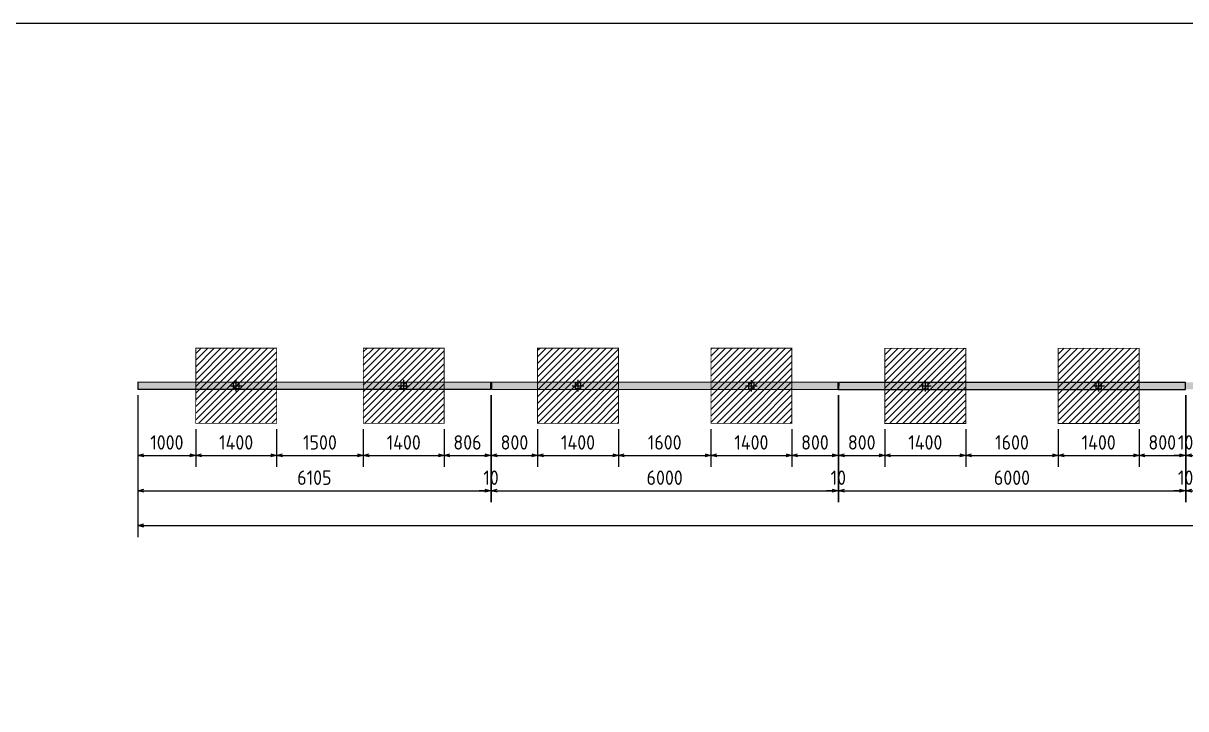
# Model space of a CAD drawing. Header units: centimetres. Extents: x -6122352 to 6876996, y -1694241 to 2592194.
# Drawn here: x 3434060 to 3454177, y 790899 to 802757 of the extents above; entities that cross this region are included whole.
import ezdxf

# ---------------------------------------------------------------- set-up
doc = ezdxf.new("R2010")
doc.units = ezdxf.units.CM
doc.header["$MEASUREMENT"] = 0
doc.header["$PDMODE"] = 66
doc.header["$PDSIZE"] = 100
doc.linetypes.add('CENTER', pattern=[2, 1.25, -0.25, 0.25, -0.25])
doc.layers.get('Defpoints').update_dxf_attribs({"color": 255, "linetype": 'CENTER'})
doc.layers.add('@MI-FOOTINGS', color=7, linetype='Continuous')
doc.layers.add('@MI-TYPE-02', color=6, linetype='Continuous')
doc.styles.add('Schueco-BEMSTIL', font='isocpeur.ttf', dxfattribs={"width": 0.9})
doc.dimstyles.new('MI- JWC-TXT-2.5 MM', dxfattribs={"dimscale": 1.5, "dimtxt": 2.5, "dimasz": 1, "dimexe": 2, "dimexo": 1, "dimgap": 1, "dimtad": 1, "dimdec": 0, "dimdsep": 46, "dimtxsty": 'Schueco-BEMSTIL', "dimblk": 'OPEN30', "dimcen": 0, "dimdle": 2, "dimclrd": 140, "dimclre": 8, "dimclrt": 40, "dimadec": 0, "dimazin": 2, "dimtfac": 1, "dimtdec": 0, "dimtix": 1, "dimtmove": 2, "dimatfit": 3, "dimldrblk": 'OPEN', "dimfxl": 2, "dimlwd": -1, "dimlwe": -1, "dimarcsym": 0})

# ---------------------------------------------------------------- blocks, each defined once
blk = doc.blocks.new('T2-FOOTING PLAN')
at = {"layer": '@MI-FOOTINGS', "transparency": 33554679}
h = blk.add_hatch(dxfattribs=at)
h.set_pattern_fill('ANSI31', color=8, scale=650)
h.paths.add_polyline_path([(-700, 650), (700, 650), (700, -650), (-700, -650)])
at = {"layer": '@MI-FOOTINGS', "color": 160, "true_color": 0x3340f0, "const_width": 15}
blk.add_lwpolyline([(-700, 650), (700, 650), (700, -650), (-700, -650)], close=True, dxfattribs=at)
at = {"layer": '@MI-FOOTINGS', "color": 30}
blk.add_point((0, 0), dxfattribs=at)
blk = doc.blocks.new('_Open30')
at = {"color": 0, "linetype": 'ByBlock', "lineweight": -2}
for p, q in [((-1, 0.27), (0, 0)), ((0, 0), (-1, -0.27)), ((0, 0), (-1, 0))]:
    blk.add_line(p, q, dxfattribs=at)
blk = doc.blocks.new('*D1102')
at = {"layer": '@MI-TYPE-02', "color": 8, "transparency": 16777216}
for p, q in [((89165, -77593), (89165, -79448)), ((95270, -77595), (95270, -79448))]:
    blk.add_line(p, q, dxfattribs=at)
at = {"layer": '@MI-TYPE-02', "color": 140, "transparency": 16777216}
blk.add_line((89265, -79248), (95170, -79248), dxfattribs=at)
at = {"layer": 'Defpoints', "color": 0, "transparency": 16777216}
for p in [(89165, -77493), (95270, -77495), (95270, -79248)]:
    blk.add_point(p, dxfattribs=at)
at = {"layer": '@MI-TYPE-02', "color": 140, "transparency": 16777216, "xscale": 100, "yscale": 100, "zscale": 100, "rotation": 180}
blk.add_blockref('_Open30', (89165, -79248), dxfattribs=at)
at = {"layer": '@MI-TYPE-02', "color": 140, "transparency": 16777216, "xscale": 100, "yscale": 100, "zscale": 100}
blk.add_blockref('_Open30', (95270, -79248), dxfattribs=at)
at = {"layer": '@MI-TYPE-02', "color": 40, "transparency": 16777216, "insert": (92218, -79023), "char_height": 250, "attachment_point": 5, "style": 'Schueco-BEMSTIL'}
blk.add_mtext('6105', dxfattribs=at)
blk = doc.blocks.new('_Open')
at = {"color": 0, "linetype": 'ByBlock', "lineweight": -2}
for p, q in [((-1, 0), (0, 0)), ((-1, 0), (0, 0)), ((0, 0), (-1, 0))]:
    blk.add_line(p, q, dxfattribs=at)
blk = doc.blocks.new('*D1103')
at = {"layer": '@MI-TYPE-02', "color": 8, "transparency": 16777216}
for p, q in [((95270, -77595), (95270, -79448)), ((95280, -77593), (95280, -79448))]:
    blk.add_line(p, q, dxfattribs=at)
at = {"layer": '@MI-TYPE-02', "color": 140, "transparency": 16777216}
for p, q in [((95170, -79248), (95070, -79248)), ((95270, -79248), (95280, -79248)), ((95380, -79248), (95480, -79248))]:
    blk.add_line(p, q, dxfattribs=at)
at = {"layer": 'Defpoints', "color": 0, "transparency": 16777216}
for p in [(95270, -77495), (95280, -77493), (95280, -79248)]:
    blk.add_point(p, dxfattribs=at)
at = {"layer": '@MI-TYPE-02', "color": 140, "transparency": 16777216, "xscale": 100, "yscale": 100, "zscale": 100}
blk.add_blockref('_Open30', (95270, -79248), dxfattribs=at)
at = {"layer": '@MI-TYPE-02', "color": 140, "transparency": 16777216, "xscale": 100, "yscale": 100, "zscale": 100, "rotation": 180}
blk.add_blockref('_Open30', (95280, -79248), dxfattribs=at)
at = {"layer": '@MI-TYPE-02', "color": 40, "transparency": 16777216, "insert": (95275, -79023), "char_height": 250, "attachment_point": 5, "style": 'Schueco-BEMSTIL'}
blk.add_mtext('10', dxfattribs=at)
blk = doc.blocks.new('*D1104')
at = {"layer": '@MI-TYPE-02', "color": 8, "transparency": 16777216}
for p, q in [((95280, -77593), (95280, -79448)), ((101280, -77596), (101280, -79448))]:
    blk.add_line(p, q, dxfattribs=at)
at = {"layer": '@MI-TYPE-02', "color": 140, "transparency": 16777216}
blk.add_line((95380, -79248), (101180, -79248), dxfattribs=at)
at = {"layer": 'Defpoints', "color": 0, "transparency": 16777216}
for p in [(95280, -77493), (101280, -77496), (101280, -79248)]:
    blk.add_point(p, dxfattribs=at)
at = {"layer": '@MI-TYPE-02', "color": 140, "transparency": 16777216, "xscale": 100, "yscale": 100, "zscale": 100, "rotation": 180}
blk.add_blockref('_Open30', (95280, -79248), dxfattribs=at)
at = {"layer": '@MI-TYPE-02', "color": 140, "transparency": 16777216, "xscale": 100, "yscale": 100, "zscale": 100}
blk.add_blockref('_Open30', (101280, -79248), dxfattribs=at)
at = {"layer": '@MI-TYPE-02', "color": 40, "transparency": 16777216, "insert": (98280, -79023), "char_height": 250, "attachment_point": 5, "style": 'Schueco-BEMSTIL'}
blk.add_mtext('6000', dxfattribs=at)
blk = doc.blocks.new('*D1105')
at = {"layer": '@MI-TYPE-02', "color": 8, "transparency": 16777216}
for p, q in [((101280, -77596), (101280, -79448)), ((101290, -77595), (101290, -79448))]:
    blk.add_line(p, q, dxfattribs=at)
at = {"layer": '@MI-TYPE-02', "color": 140, "transparency": 16777216}
for p, q in [((101180, -79248), (101080, -79248)), ((101280, -79248), (101290, -79248)), ((101390, -79248), (101490, -79248))]:
    blk.add_line(p, q, dxfattribs=at)
at = {"layer": 'Defpoints', "color": 0, "transparency": 16777216}
for p in [(101280, -77496), (101290, -77495), (101290, -79248)]:
    blk.add_point(p, dxfattribs=at)
at = {"layer": '@MI-TYPE-02', "color": 140, "transparency": 16777216, "xscale": 100, "yscale": 100, "zscale": 100}
blk.add_blockref('_Open30', (101280, -79248), dxfattribs=at)
at = {"layer": '@MI-TYPE-02', "color": 140, "transparency": 16777216, "xscale": 100, "yscale": 100, "zscale": 100, "rotation": 180}
blk.add_blockref('_Open30', (101290, -79248), dxfattribs=at)
at = {"layer": '@MI-TYPE-02', "color": 40, "transparency": 16777216, "insert": (101285, -79023), "char_height": 250, "attachment_point": 5, "style": 'Schueco-BEMSTIL'}
blk.add_mtext('10', dxfattribs=at)
blk = doc.blocks.new('*D1106')
at = {"layer": '@MI-TYPE-02', "color": 8, "transparency": 16777216}
for p, q in [((101290, -77595), (101290, -79448)), ((107290, -77597), (107290, -79448))]:
    blk.add_line(p, q, dxfattribs=at)
at = {"layer": '@MI-TYPE-02', "color": 140, "transparency": 16777216}
blk.add_line((101390, -79248), (107190, -79248), dxfattribs=at)
at = {"layer": 'Defpoints', "color": 0, "transparency": 16777216}
for p in [(101290, -77495), (107290, -77497), (107290, -79248)]:
    blk.add_point(p, dxfattribs=at)
at = {"layer": '@MI-TYPE-02', "color": 140, "transparency": 16777216, "xscale": 100, "yscale": 100, "zscale": 100, "rotation": 180}
blk.add_blockref('_Open30', (101290, -79248), dxfattribs=at)
at = {"layer": '@MI-TYPE-02', "color": 140, "transparency": 16777216, "xscale": 100, "yscale": 100, "zscale": 100}
blk.add_blockref('_Open30', (107290, -79248), dxfattribs=at)
at = {"layer": '@MI-TYPE-02', "color": 40, "transparency": 16777216, "insert": (104290, -79023), "char_height": 250, "attachment_point": 5, "style": 'Schueco-BEMSTIL'}
blk.add_mtext('6000', dxfattribs=at)
blk = doc.blocks.new('*D1107')
at = {"layer": '@MI-TYPE-02', "color": 8, "transparency": 16777216}
for p, q in [((107290, -77597), (107290, -79448)), ((107300, -77596), (107300, -79448))]:
    blk.add_line(p, q, dxfattribs=at)
at = {"layer": '@MI-TYPE-02', "color": 140, "transparency": 16777216}
for p, q in [((107190, -79248), (107090, -79248)), ((107290, -79248), (107300, -79248)), ((107400, -79248), (107500, -79248))]:
    blk.add_line(p, q, dxfattribs=at)
at = {"layer": 'Defpoints', "color": 0, "transparency": 16777216}
for p in [(107290, -77497), (107300, -77496), (107300, -79248)]:
    blk.add_point(p, dxfattribs=at)
at = {"layer": '@MI-TYPE-02', "color": 140, "transparency": 16777216, "xscale": 100, "yscale": 100, "zscale": 100}
blk.add_blockref('_Open30', (107290, -79248), dxfattribs=at)
at = {"layer": '@MI-TYPE-02', "color": 140, "transparency": 16777216, "xscale": 100, "yscale": 100, "zscale": 100, "rotation": 180}
blk.add_blockref('_Open30', (107300, -79248), dxfattribs=at)
at = {"layer": '@MI-TYPE-02', "color": 40, "transparency": 16777216, "insert": (107295, -79023), "char_height": 250, "attachment_point": 5, "style": 'Schueco-BEMSTIL'}
blk.add_mtext('10', dxfattribs=at)
blk = doc.blocks.new('*D1139')
at = {"layer": '@MI-TYPE-02', "color": 8, "transparency": 16777216}
for p, q in [((0, -160), (0, -1405)), ((999, -749), (999, -1405))]:
    blk.add_line(p, q, dxfattribs=at)
at = {"layer": '@MI-TYPE-02', "color": 140, "transparency": 16777216}
blk.add_line((100, -1205), (899, -1205), dxfattribs=at)
at = {"layer": 'Defpoints', "color": 0, "transparency": 16777216}
for p in [(0, -60), (999, -649), (999, -1205)]:
    blk.add_point(p, dxfattribs=at)
at = {"layer": '@MI-TYPE-02', "color": 140, "transparency": 16777216, "xscale": 100, "yscale": 100, "zscale": 100, "rotation": 180}
blk.add_blockref('_Open30', (0, -1205), dxfattribs=at)
at = {"layer": '@MI-TYPE-02', "color": 140, "transparency": 16777216, "xscale": 100, "yscale": 100, "zscale": 100}
blk.add_blockref('_Open30', (999, -1205), dxfattribs=at)
at = {"layer": '@MI-TYPE-02', "color": 40, "transparency": 16777216, "insert": (500, -980), "char_height": 250, "attachment_point": 5, "style": 'Schueco-BEMSTIL'}
blk.add_mtext('1000', dxfattribs=at)
blk = doc.blocks.new('*D1140')
at = {"layer": '@MI-TYPE-02', "color": 8, "transparency": 16777216}
for p, q in [((999, -749), (999, -1405)), ((2399, -749), (2399, -1405))]:
    blk.add_line(p, q, dxfattribs=at)
at = {"layer": '@MI-TYPE-02', "color": 140, "transparency": 16777216}
blk.add_line((1099, -1205), (2299, -1205), dxfattribs=at)
at = {"layer": 'Defpoints', "color": 0, "transparency": 16777216}
for p in [(999, -649), (2399, -649), (2399, -1205)]:
    blk.add_point(p, dxfattribs=at)
at = {"layer": '@MI-TYPE-02', "color": 140, "transparency": 16777216, "xscale": 100, "yscale": 100, "zscale": 100, "rotation": 180}
blk.add_blockref('_Open30', (999, -1205), dxfattribs=at)
at = {"layer": '@MI-TYPE-02', "color": 140, "transparency": 16777216, "xscale": 100, "yscale": 100, "zscale": 100}
blk.add_blockref('_Open30', (2399, -1205), dxfattribs=at)
at = {"layer": '@MI-TYPE-02', "color": 40, "transparency": 16777216, "insert": (1699, -980), "char_height": 250, "attachment_point": 5, "style": 'Schueco-BEMSTIL'}
blk.add_mtext('1400', dxfattribs=at)
blk = doc.blocks.new('*D1137')
at = {"layer": '@MI-TYPE-02', "color": 8, "transparency": 16777216}
for p, q in [((2399, -749), (2399, -1405)), ((3899, -750), (3899, -1405))]:
    blk.add_line(p, q, dxfattribs=at)
at = {"layer": '@MI-TYPE-02', "color": 140, "transparency": 16777216}
blk.add_line((2499, -1205), (3799, -1205), dxfattribs=at)
at = {"layer": 'Defpoints', "color": 0, "transparency": 16777216}
for p in [(2399, -649), (3899, -650), (3899, -1205)]:
    blk.add_point(p, dxfattribs=at)
at = {"layer": '@MI-TYPE-02', "color": 140, "transparency": 16777216, "xscale": 100, "yscale": 100, "zscale": 100, "rotation": 180}
blk.add_blockref('_Open30', (2399, -1205), dxfattribs=at)
at = {"layer": '@MI-TYPE-02', "color": 140, "transparency": 16777216, "xscale": 100, "yscale": 100, "zscale": 100}
blk.add_blockref('_Open30', (3899, -1205), dxfattribs=at)
at = {"layer": '@MI-TYPE-02', "color": 40, "transparency": 16777216, "insert": (3149, -980), "char_height": 250, "attachment_point": 5, "style": 'Schueco-BEMSTIL'}
blk.add_mtext('1500', dxfattribs=at)
blk = doc.blocks.new('*D1138')
at = {"layer": '@MI-TYPE-02', "color": 8, "transparency": 16777216}
for p, q in [((3899, -750), (3899, -1405)), ((5299, -750), (5299, -1405))]:
    blk.add_line(p, q, dxfattribs=at)
at = {"layer": '@MI-TYPE-02', "color": 140, "transparency": 16777216}
blk.add_line((3999, -1205), (5199, -1205), dxfattribs=at)
at = {"layer": 'Defpoints', "color": 0, "transparency": 16777216}
for p in [(3899, -650), (5299, -650), (5299, -1205)]:
    blk.add_point(p, dxfattribs=at)
at = {"layer": '@MI-TYPE-02', "color": 140, "transparency": 16777216, "xscale": 100, "yscale": 100, "zscale": 100, "rotation": 180}
blk.add_blockref('_Open30', (3899, -1205), dxfattribs=at)
at = {"layer": '@MI-TYPE-02', "color": 140, "transparency": 16777216, "xscale": 100, "yscale": 100, "zscale": 100}
blk.add_blockref('_Open30', (5299, -1205), dxfattribs=at)
at = {"layer": '@MI-TYPE-02', "color": 40, "transparency": 16777216, "insert": (4599, -980), "char_height": 250, "attachment_point": 5, "style": 'Schueco-BEMSTIL'}
blk.add_mtext('1400', dxfattribs=at)
blk = doc.blocks.new('*D1136')
at = {"layer": '@MI-TYPE-02', "color": 8, "transparency": 16777216}
for p, q in [((6105, -162), (6105, -1405)), ((5299, -750), (5299, -1405))]:
    blk.add_line(p, q, dxfattribs=at)
at = {"layer": '@MI-TYPE-02', "color": 140, "transparency": 16777216}
blk.add_line((5399, -1205), (6005, -1205), dxfattribs=at)
at = {"layer": 'Defpoints', "color": 0, "transparency": 16777216}
for p in [(6105, -62), (5299, -650), (6105, -1205)]:
    blk.add_point(p, dxfattribs=at)
at = {"layer": '@MI-TYPE-02', "color": 140, "transparency": 16777216, "xscale": 100, "yscale": 100, "zscale": 100, "rotation": 180}
blk.add_blockref('_Open30', (5299, -1205), dxfattribs=at)
at = {"layer": '@MI-TYPE-02', "color": 140, "transparency": 16777216, "xscale": 100, "yscale": 100, "zscale": 100}
blk.add_blockref('_Open30', (6105, -1205), dxfattribs=at)
at = {"layer": '@MI-TYPE-02', "color": 40, "transparency": 16777216, "insert": (5702, -980), "char_height": 250, "attachment_point": 5, "style": 'Schueco-BEMSTIL'}
blk.add_mtext('806', dxfattribs=at)
blk = doc.blocks.new('*D1115')
at = {"layer": '@MI-TYPE-02', "color": 8, "transparency": 16777216}
for p, q in [((95280, -77593), (95280, -78838)), ((96080, -78183), (96080, -78838))]:
    blk.add_line(p, q, dxfattribs=at)
at = {"layer": '@MI-TYPE-02', "color": 140, "transparency": 16777216}
blk.add_line((95380, -78638), (95980, -78638), dxfattribs=at)
at = {"layer": 'Defpoints', "color": 0, "transparency": 16777216}
for p in [(95280, -77493), (96080, -78083), (96080, -78638)]:
    blk.add_point(p, dxfattribs=at)
at = {"layer": '@MI-TYPE-02', "color": 140, "transparency": 16777216, "xscale": 100, "yscale": 100, "zscale": 100, "rotation": 180}
blk.add_blockref('_Open30', (95280, -78638), dxfattribs=at)
at = {"layer": '@MI-TYPE-02', "color": 140, "transparency": 16777216, "xscale": 100, "yscale": 100, "zscale": 100}
blk.add_blockref('_Open30', (96080, -78638), dxfattribs=at)
at = {"layer": '@MI-TYPE-02', "color": 40, "transparency": 16777216, "insert": (95680, -78413), "char_height": 250, "attachment_point": 5, "style": 'Schueco-BEMSTIL'}
blk.add_mtext('800', dxfattribs=at)
blk = doc.blocks.new('*D1120')
at = {"layer": '@MI-TYPE-02', "color": 8, "transparency": 16777216}
for p, q in [((6915, -750), (6915, -1405)), ((8315, -750), (8315, -1405))]:
    blk.add_line(p, q, dxfattribs=at)
at = {"layer": '@MI-TYPE-02', "color": 140, "transparency": 16777216}
blk.add_line((7015, -1205), (8215, -1205), dxfattribs=at)
at = {"layer": 'Defpoints', "color": 0, "transparency": 16777216}
for p in [(6915, -650), (8315, -650), (8315, -1205)]:
    blk.add_point(p, dxfattribs=at)
at = {"layer": '@MI-TYPE-02', "color": 140, "transparency": 16777216, "xscale": 100, "yscale": 100, "zscale": 100, "rotation": 180}
blk.add_blockref('_Open30', (6915, -1205), dxfattribs=at)
at = {"layer": '@MI-TYPE-02', "color": 140, "transparency": 16777216, "xscale": 100, "yscale": 100, "zscale": 100}
blk.add_blockref('_Open30', (8315, -1205), dxfattribs=at)
at = {"layer": '@MI-TYPE-02', "color": 40, "transparency": 16777216, "insert": (7615, -980), "char_height": 250, "attachment_point": 5, "style": 'Schueco-BEMSTIL'}
blk.add_mtext('1400', dxfattribs=at)
blk = doc.blocks.new('*D1118')
at = {"layer": '@MI-TYPE-02', "color": 8, "transparency": 16777216}
for p, q in [((8315, -750), (8315, -1405)), ((9915, -750), (9915, -1405))]:
    blk.add_line(p, q, dxfattribs=at)
at = {"layer": '@MI-TYPE-02', "color": 140, "transparency": 16777216}
blk.add_line((8415, -1205), (9815, -1205), dxfattribs=at)
at = {"layer": 'Defpoints', "color": 0, "transparency": 16777216}
for p in [(8315, -650), (9915, -650), (9915, -1205)]:
    blk.add_point(p, dxfattribs=at)
at = {"layer": '@MI-TYPE-02', "color": 140, "transparency": 16777216, "xscale": 100, "yscale": 100, "zscale": 100, "rotation": 180}
blk.add_blockref('_Open30', (8315, -1205), dxfattribs=at)
at = {"layer": '@MI-TYPE-02', "color": 140, "transparency": 16777216, "xscale": 100, "yscale": 100, "zscale": 100}
blk.add_blockref('_Open30', (9915, -1205), dxfattribs=at)
at = {"layer": '@MI-TYPE-02', "color": 40, "transparency": 16777216, "insert": (9115, -980), "char_height": 250, "attachment_point": 5, "style": 'Schueco-BEMSTIL'}
blk.add_mtext('1600', dxfattribs=at)
blk = doc.blocks.new('*D1119')
at = {"layer": '@MI-TYPE-02', "color": 8, "transparency": 16777216}
for p, q in [((9915, -750), (9915, -1405)), ((11315, -751), (11315, -1405))]:
    blk.add_line(p, q, dxfattribs=at)
at = {"layer": '@MI-TYPE-02', "color": 140, "transparency": 16777216}
blk.add_line((10015, -1205), (11215, -1205), dxfattribs=at)
at = {"layer": 'Defpoints', "color": 0, "transparency": 16777216}
for p in [(9915, -650), (11315, -651), (11315, -1205)]:
    blk.add_point(p, dxfattribs=at)
at = {"layer": '@MI-TYPE-02', "color": 140, "transparency": 16777216, "xscale": 100, "yscale": 100, "zscale": 100, "rotation": 180}
blk.add_blockref('_Open30', (9915, -1205), dxfattribs=at)
at = {"layer": '@MI-TYPE-02', "color": 140, "transparency": 16777216, "xscale": 100, "yscale": 100, "zscale": 100}
blk.add_blockref('_Open30', (11315, -1205), dxfattribs=at)
at = {"layer": '@MI-TYPE-02', "color": 40, "transparency": 16777216, "insert": (10615, -980), "char_height": 250, "attachment_point": 5, "style": 'Schueco-BEMSTIL'}
blk.add_mtext('1400', dxfattribs=at)
blk = doc.blocks.new('*D1439')
at = {"layer": '@MI-TYPE-02', "color": 8, "transparency": 16777216}
for p, q in [((12115, -163), (12115, -1405)), ((11315, -751), (11315, -1405))]:
    blk.add_line(p, q, dxfattribs=at)
at = {"layer": '@MI-TYPE-02', "color": 140, "transparency": 16777216}
blk.add_line((11415, -1205), (12015, -1205), dxfattribs=at)
at = {"layer": 'Defpoints', "color": 0, "transparency": 16777216}
for p in [(12115, -63), (11315, -651), (12115, -1205)]:
    blk.add_point(p, dxfattribs=at)
at = {"layer": '@MI-TYPE-02', "color": 140, "transparency": 16777216, "xscale": 100, "yscale": 100, "zscale": 100, "rotation": 180}
blk.add_blockref('_Open30', (11315, -1205), dxfattribs=at)
at = {"layer": '@MI-TYPE-02', "color": 140, "transparency": 16777216, "xscale": 100, "yscale": 100, "zscale": 100}
blk.add_blockref('_Open30', (12115, -1205), dxfattribs=at)
at = {"layer": '@MI-TYPE-02', "color": 40, "transparency": 16777216, "insert": (11715, -980), "char_height": 250, "attachment_point": 5, "style": 'Schueco-BEMSTIL'}
blk.add_mtext('800', dxfattribs=at)
blk = doc.blocks.new('*D1095')
at = {"layer": '@MI-TYPE-02', "color": 8, "transparency": 16777216}
for p, q in [((101290, -77595), (101290, -78838)), ((102090, -78184), (102090, -78838))]:
    blk.add_line(p, q, dxfattribs=at)
at = {"layer": '@MI-TYPE-02', "color": 140, "transparency": 16777216}
blk.add_line((101390, -78638), (101990, -78638), dxfattribs=at)
at = {"layer": 'Defpoints', "color": 0, "transparency": 16777216}
for p in [(101290, -77495), (102090, -78084), (102090, -78638)]:
    blk.add_point(p, dxfattribs=at)
at = {"layer": '@MI-TYPE-02', "color": 140, "transparency": 16777216, "xscale": 100, "yscale": 100, "zscale": 100, "rotation": 180}
blk.add_blockref('_Open30', (101290, -78638), dxfattribs=at)
at = {"layer": '@MI-TYPE-02', "color": 140, "transparency": 16777216, "xscale": 100, "yscale": 100, "zscale": 100}
blk.add_blockref('_Open30', (102090, -78638), dxfattribs=at)
at = {"layer": '@MI-TYPE-02', "color": 40, "transparency": 16777216, "insert": (101690, -78413), "char_height": 250, "attachment_point": 5, "style": 'Schueco-BEMSTIL'}
blk.add_mtext('800', dxfattribs=at)
blk = doc.blocks.new('*D1116')
at = {"layer": '@MI-TYPE-02', "color": 8, "transparency": 16777216}
for p, q in [((12925, -751), (12925, -1405)), ((14325, -752), (14325, -1405))]:
    blk.add_line(p, q, dxfattribs=at)
at = {"layer": '@MI-TYPE-02', "color": 140, "transparency": 16777216}
blk.add_line((13025, -1205), (14225, -1205), dxfattribs=at)
at = {"layer": 'Defpoints', "color": 0, "transparency": 16777216}
for p in [(12925, -651), (14325, -652), (14325, -1205)]:
    blk.add_point(p, dxfattribs=at)
at = {"layer": '@MI-TYPE-02', "color": 140, "transparency": 16777216, "xscale": 100, "yscale": 100, "zscale": 100, "rotation": 180}
blk.add_blockref('_Open30', (12925, -1205), dxfattribs=at)
at = {"layer": '@MI-TYPE-02', "color": 140, "transparency": 16777216, "xscale": 100, "yscale": 100, "zscale": 100}
blk.add_blockref('_Open30', (14325, -1205), dxfattribs=at)
at = {"layer": '@MI-TYPE-02', "color": 40, "transparency": 16777216, "insert": (13625, -980), "char_height": 250, "attachment_point": 5, "style": 'Schueco-BEMSTIL'}
blk.add_mtext('1400', dxfattribs=at)
blk = doc.blocks.new('*D1117')
at = {"layer": '@MI-TYPE-02', "color": 8, "transparency": 16777216}
for p, q in [((14325, -752), (14325, -1405)), ((15925, -752), (15925, -1405))]:
    blk.add_line(p, q, dxfattribs=at)
at = {"layer": '@MI-TYPE-02', "color": 140, "transparency": 16777216}
blk.add_line((14425, -1205), (15825, -1205), dxfattribs=at)
at = {"layer": 'Defpoints', "color": 0, "transparency": 16777216}
for p in [(14325, -652), (15925, -652), (15925, -1205)]:
    blk.add_point(p, dxfattribs=at)
at = {"layer": '@MI-TYPE-02', "color": 140, "transparency": 16777216, "xscale": 100, "yscale": 100, "zscale": 100, "rotation": 180}
blk.add_blockref('_Open30', (14325, -1205), dxfattribs=at)
at = {"layer": '@MI-TYPE-02', "color": 140, "transparency": 16777216, "xscale": 100, "yscale": 100, "zscale": 100}
blk.add_blockref('_Open30', (15925, -1205), dxfattribs=at)
at = {"layer": '@MI-TYPE-02', "color": 40, "transparency": 16777216, "insert": (15125, -980), "char_height": 250, "attachment_point": 5, "style": 'Schueco-BEMSTIL'}
blk.add_mtext('1600', dxfattribs=at)
blk = doc.blocks.new('*D1121')
at = {"layer": '@MI-TYPE-02', "color": 8, "transparency": 16777216}
for p, q in [((15925, -752), (15925, -1405)), ((17325, -752), (17325, -1405))]:
    blk.add_line(p, q, dxfattribs=at)
at = {"layer": '@MI-TYPE-02', "color": 140, "transparency": 16777216}
blk.add_line((16025, -1205), (17225, -1205), dxfattribs=at)
at = {"layer": 'Defpoints', "color": 0, "transparency": 16777216}
for p in [(15925, -652), (17325, -652), (17325, -1205)]:
    blk.add_point(p, dxfattribs=at)
at = {"layer": '@MI-TYPE-02', "color": 140, "transparency": 16777216, "xscale": 100, "yscale": 100, "zscale": 100, "rotation": 180}
blk.add_blockref('_Open30', (15925, -1205), dxfattribs=at)
at = {"layer": '@MI-TYPE-02', "color": 140, "transparency": 16777216, "xscale": 100, "yscale": 100, "zscale": 100}
blk.add_blockref('_Open30', (17325, -1205), dxfattribs=at)
at = {"layer": '@MI-TYPE-02', "color": 40, "transparency": 16777216, "insert": (16625, -980), "char_height": 250, "attachment_point": 5, "style": 'Schueco-BEMSTIL'}
blk.add_mtext('1400', dxfattribs=at)
blk = doc.blocks.new('*D1438')
at = {"layer": '@MI-TYPE-02', "color": 8, "transparency": 16777216}
for p, q in [((18125, -164), (18125, -1405)), ((17325, -752), (17325, -1405))]:
    blk.add_line(p, q, dxfattribs=at)
at = {"layer": '@MI-TYPE-02', "color": 140, "transparency": 16777216}
blk.add_line((17425, -1205), (18025, -1205), dxfattribs=at)
at = {"layer": 'Defpoints', "color": 0, "transparency": 16777216}
for p in [(18125, -64), (17325, -652), (18125, -1205)]:
    blk.add_point(p, dxfattribs=at)
at = {"layer": '@MI-TYPE-02', "color": 140, "transparency": 16777216, "xscale": 100, "yscale": 100, "zscale": 100, "rotation": 180}
blk.add_blockref('_Open30', (17325, -1205), dxfattribs=at)
at = {"layer": '@MI-TYPE-02', "color": 140, "transparency": 16777216, "xscale": 100, "yscale": 100, "zscale": 100}
blk.add_blockref('_Open30', (18125, -1205), dxfattribs=at)
at = {"layer": '@MI-TYPE-02', "color": 40, "transparency": 16777216, "insert": (17725, -980), "char_height": 250, "attachment_point": 5, "style": 'Schueco-BEMSTIL'}
blk.add_mtext('800', dxfattribs=at)
blk = doc.blocks.new('*D1096')
at = {"layer": '@MI-TYPE-02', "color": 8, "transparency": 16777216}
for p, q in [((107290, -77597), (107290, -78838)), ((107300, -77596), (107300, -78838))]:
    blk.add_line(p, q, dxfattribs=at)
at = {"layer": '@MI-TYPE-02', "color": 140, "transparency": 16777216}
for p, q in [((107190, -78638), (107090, -78638)), ((107290, -78638), (107300, -78638)), ((107400, -78638), (107500, -78638))]:
    blk.add_line(p, q, dxfattribs=at)
at = {"layer": 'Defpoints', "color": 0, "transparency": 16777216}
for p in [(107290, -77497), (107300, -77496), (107300, -78638)]:
    blk.add_point(p, dxfattribs=at)
at = {"layer": '@MI-TYPE-02', "color": 140, "transparency": 16777216, "xscale": 100, "yscale": 100, "zscale": 100}
blk.add_blockref('_Open30', (107290, -78638), dxfattribs=at)
at = {"layer": '@MI-TYPE-02', "color": 140, "transparency": 16777216, "xscale": 100, "yscale": 100, "zscale": 100, "rotation": 180}
blk.add_blockref('_Open30', (107300, -78638), dxfattribs=at)
at = {"layer": '@MI-TYPE-02', "color": 40, "transparency": 16777216, "insert": (107295, -78413), "char_height": 250, "attachment_point": 5, "style": 'Schueco-BEMSTIL'}
blk.add_mtext('10', dxfattribs=at)
blk = doc.blocks.new('*D1101')
at = {"layer": '@MI-TYPE-02', "color": 8, "transparency": 16777216}
for p, q in [((89165, -77593), (89165, -80051)), ((131330, -77602), (131330, -80051))]:
    blk.add_line(p, q, dxfattribs=at)
at = {"layer": '@MI-TYPE-02', "color": 140, "transparency": 16777216}
blk.add_line((89265, -79851), (131230, -79851), dxfattribs=at)
at = {"layer": 'Defpoints', "color": 0, "transparency": 16777216}
for p in [(89165, -77493), (131330, -77502), (131330, -79851)]:
    blk.add_point(p, dxfattribs=at)
at = {"layer": '@MI-TYPE-02', "color": 140, "transparency": 16777216, "xscale": 100, "yscale": 100, "zscale": 100, "rotation": 180}
blk.add_blockref('_Open30', (89165, -79851), dxfattribs=at)
at = {"layer": '@MI-TYPE-02', "color": 140, "transparency": 16777216, "xscale": 100, "yscale": 100, "zscale": 100}
blk.add_blockref('_Open30', (131330, -79851), dxfattribs=at)
at = {"layer": '@MI-TYPE-02', "color": 40, "transparency": 16777216, "insert": (110248, -79626), "char_height": 250, "attachment_point": 5, "style": 'Schueco-BEMSTIL'}
blk.add_mtext('42165', dxfattribs=at)
blk = doc.blocks.new('G6-REAR PARTITON LEFT END')
at = {"layer": '@MI-TYPE-02'}
h = blk.add_hatch(color=256, dxfattribs=at)
h.dxf.hatch_style = 1
h.paths.add_polyline_path([(42165.2, 51.3), (36165.3, 53.5), (36164.8, -66.5), (42164.7, -68.7)])
h.paths.add_polyline_path([(36155.3, 52.4), (30155.3, 54.6), (30154.9, -65.4), (36154.8, -67.6)])
h.paths.add_polyline_path([(30145.3, 53.6), (24145.4, 55.8), (24144.9, -64.2), (30144.9, -66.4)])
h.paths.add_polyline_path([(24135.4, 54.6), (18135.5, 56.8), (18135, -63.2), (24134.9, -65.4)])
h.paths.add_polyline_path([(18125.5, 55.9), (12125.5, 58.1), (12125.1, -61.9), (18125, -64.1)])
h.paths.add_polyline_path([(12115.6, 57.3), (6115.6, 59.5), (6115.2, -60.5), (12115.1, -62.7)])
h.paths.add_polyline_path([(6105.6, 58.4), (0.2, 60), (-0.2, -60), (6105.2, -61.6)])
for points in [[(6105.6, 58.4), (0.2, 60), (-0.2, -60), (6105.2, -61.6)], [(12115.6, 57.3), (6115.6, 59.5), (6115.2, -60.5), (12115.1, -62.7)], [(18125.5, 55.9), (12125.5, 58.1), (12125.1, -61.9), (18125, -64.1)]]:
    blk.add_lwpolyline(points, close=True, dxfattribs=at)
at = {"layer": '@MI-FOOTINGS', "rotation": 359.9898439714545}
for p in [(1699.6, 0.7), (4599.6, 0.2), (7615.3, -0.1), (10615.3, -0.6), (13625.3, -1.5), (16625.3, -2)]:
    blk.add_blockref('T2-FOOTING PLAN', p, dxfattribs=at)
at = {"layer": '@MI-TYPE-02'}
for base, p1, p2, picture, middle in [((6105.2, -1814.9), (-0.2, -60), (6105.2, -61.6), '*D1102', (3052.5, -1589.9)), ((42164.9, -2418.4), (0, -60), (42164.9, -68.7), '*D1101', (21082.5, -2193.4)), ((6115.2, -1814.9), (6105.2, -61.6), (6115.2, -60.5), '*D1103', (6110.2, -1589.9)), ((12115.1, -1814.9), (6115.2, -60.5), (12115.1, -62.7), '*D1104', (9115.1, -1589.9)), ((6915.2, -1204.9), (6115.2, -60.5), (6915.2, -649.9), '*D1115', (6515.2, -979.9)), ((12125.1, -1814.9), (12115.1, -62.7), (12125.1, -61.9), '*D1105', (12120.1, -1589.9)), ((18125, -1814.9), (12125.1, -61.9), (18125, -64.1), '*D1106', (15125, -1589.9)), ((12925.2, -1204.9), (12125.1, -61.9), (12925.2, -651.3), '*D1095', (12525.1, -979.9)), ((18135, -1814.9), (18125, -64.1), (18135, -63.2), '*D1107', (18130, -1589.9)), ((18135, -1204.9), (18125, -64.1), (18135, -63.2), '*D1096', (18130, -979.9))]:
    dim = blk.add_linear_dim(base=base, p1=p1, p2=p2, dimstyle='MI- JWC-TXT-2.5 MM', dxfattribs=at)
    dim.commit()
    dim.dimension.update_dxf_attribs({"geometry": picture, "text_midpoint": middle, "insert": (-89165.2, 77433)})
for base, p1, p2, picture, middle in [((999.5, -1204.9), (-0.2, -60), (999.5, -649.2), '*D1139', (499.6, -979.9)), ((6105.2, -1204.9), (5299.5, -649.9), (6105.2, -61.6), '*D1136', (5702.3, -979.9)), ((12115.1, -1204.9), (11315.2, -650.7), (12115.1, -62.7), '*D1439', (11715.2, -979.9)), ((18125, -1204.9), (17325.2, -652.1), (18125, -64.1), '*D1438', (17725.1, -979.9)), ((2399.5, -1204.9), (999.5, -649.2), (2399.5, -649.4), '*D1140', (1699.5, -979.9)), ((3899.5, -1204.9), (2399.5, -649.4), (3899.5, -649.7), '*D1137', (3149.5, -979.9)), ((5299.5, -1204.9), (3899.5, -649.7), (5299.5, -649.9), '*D1138', (4599.5, -979.9)), ((8315.2, -1204.9), (6915.2, -649.9), (8315.2, -650.2), '*D1120', (7615.2, -979.9)), ((9915.2, -1204.9), (8315.2, -650.2), (9915.2, -650.5), '*D1118', (9115.2, -979.9)), ((11315.2, -1204.9), (9915.2, -650.5), (11315.2, -650.7), '*D1119', (10615.2, -979.9)), ((14325.2, -1204.9), (12925.2, -651.3), (14325.2, -651.6), '*D1116', (13625.2, -979.9)), ((15925.2, -1204.9), (14325.2, -651.6), (15925.2, -651.9), '*D1117', (15125.2, -979.9)), ((17325.2, -1204.9), (15925.2, -651.9), (17325.2, -652.1), '*D1121', (16625.2, -979.9))]:
    dim = blk.add_linear_dim(base=base, p1=p1, p2=p2, dimstyle='MI- JWC-TXT-2.5 MM', dxfattribs=at)
    dim.commit()
    dim.dimension.update_dxf_attribs({"geometry": picture, "text_midpoint": middle})
blk = doc.blocks.new('A$C05054760')
at = {"layer": '@MI-TYPE-02'}
blk.add_blockref('G6-REAR PARTITON LEFT END', (0, 0), dxfattribs=at)

msp = doc.modelspace()

# ---------------------------------------------------------------- linework, layer by layer
msp.add_lwpolyline([(3278170.28592, 802757.28808), (3588252.33865, 802757.28808), (3588252.33865, 779039.77254), (3278170.28592, 779039.77254)], close=True)

# ---------------------------------------------------------------- block references
at = {"layer": '@MI-TYPE-02'}
msp.add_blockref('A$C05054760', (3436045.59095, 796485.92559), dxfattribs=at)

doc.saveas('drawing.dxf')
